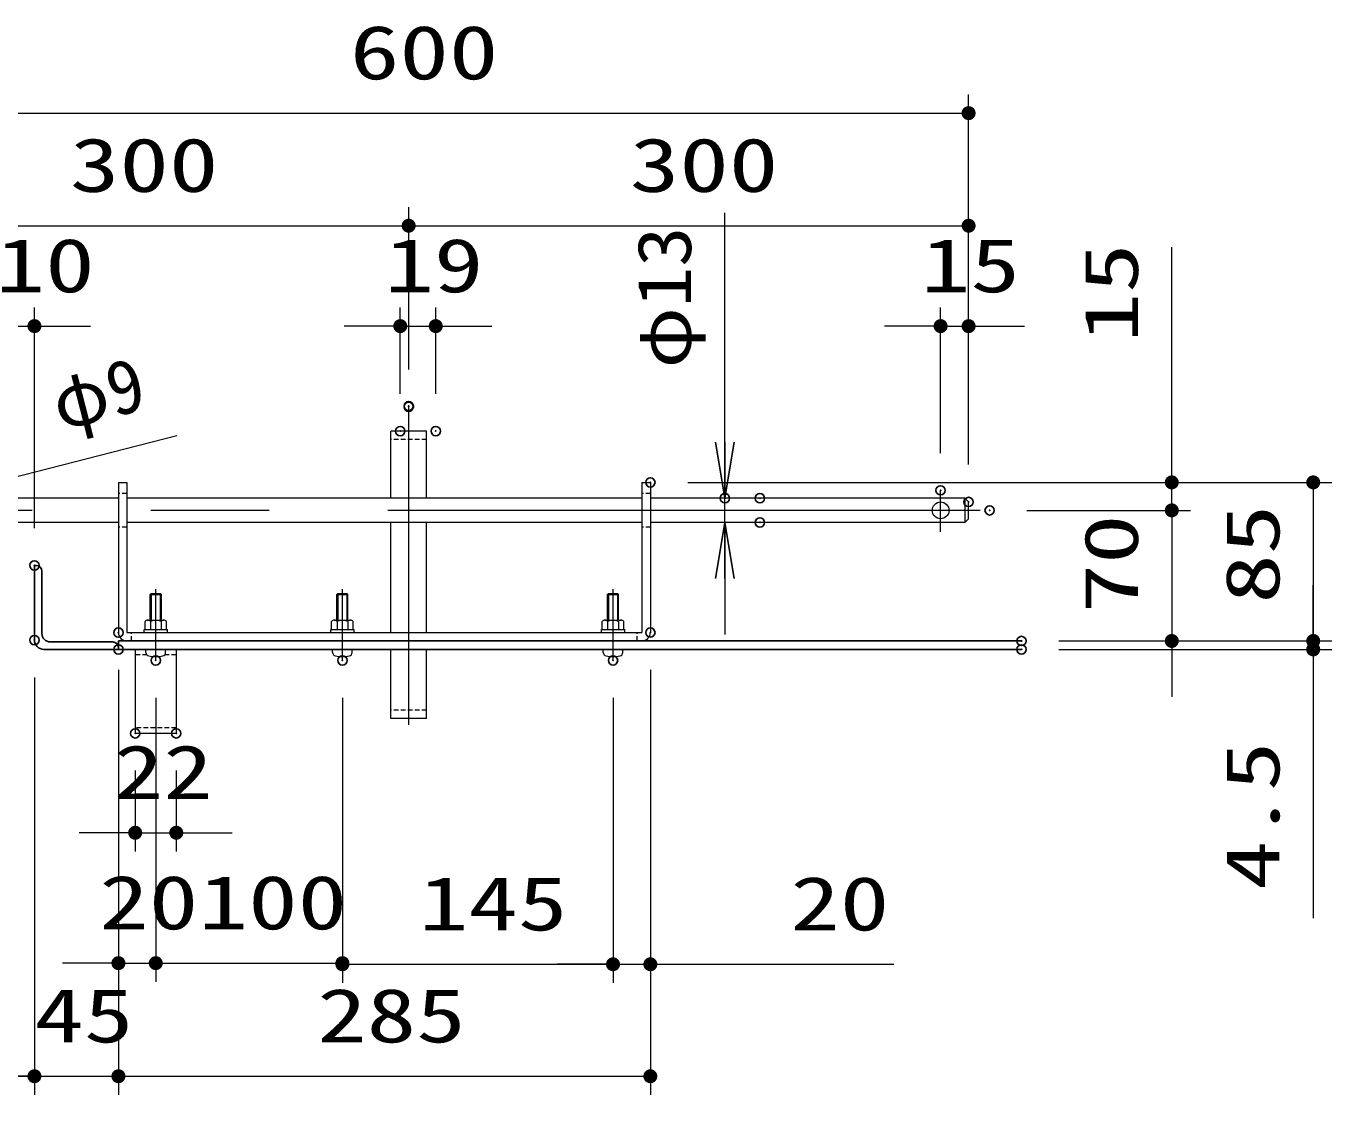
# Model space of a CAD drawing. Units: millimetres, scale not verified, with parts at other scales. Extents: x -5250 to 5250, y -3712 to 3712.
# Drawn here: x -2058 to -659, y -2554 to -1409 of the extents above; entities that cross this region are included whole.
import ezdxf
from ezdxf.enums import TextEntityAlignment as Align

# ---------------------------------------------------------------- set-up
doc = ezdxf.new("R2010")
doc.units = ezdxf.units.MM
doc.header["$LTSCALE"] = 20
doc.header["$PDMODE"] = 32
doc.header["$PDSIZE"] = 10
doc.linetypes.add('USER2', pattern=[0.375, 0.25, -0.125])
doc.linetypes.add('USER3', pattern=[50.8, 31.75, -6.35, 6.35, -6.35])
for name, color, linetype, lineweight in [('0-4_D-BMK', 2, 'Continuous', 13), ('0-5_D-STR1', 1, 'Continuous', 25), ('0-6_D-STR-DIM', 7, 'Continuous', 13), ('0-7_0', 7, 'Continuous', 25), ('0-9_D-STR3', 3, 'Continuous', 13)]:
    doc.layers.add(name, color=color, linetype=linetype, lineweight=lineweight)
doc.layers.add('0-8_Defpoints', color=7, linetype='Continuous')
doc.styles.add('ＭＳ ゴシック', font='')
doc.styles.get('ＭＳ ゴシック').set_extended_font_data('MS Gothic')

# ---------------------------------------------------------------- blocks, each defined once
blk = doc.blocks.new('_DotSmall')
at = {"layer": '0-7_0'}
for points in [[(0, 0), (-2.5, 0), (-2.48, 0.313)], [(0, 0), (-2.48, -0.313), (-2.5, 0)], [(0, 0), (-2.48, 0.313), (-2.421, 0.622)], [(0, 0), (-2.421, -0.622), (-2.48, -0.313)], [(0, 0), (-2.421, 0.622), (-2.324, 0.92)], [(0, 0), (-2.324, -0.92), (-2.421, -0.622)], [(0, 0), (-2.324, 0.92), (-2.191, 1.204)], [(0, 0), (-2.191, -1.204), (-2.324, -0.92)], [(0, 0), (-2.191, 1.204), (-2.023, 1.469)], [(0, 0), (-2.023, -1.469), (-2.191, -1.204)], [(0, 0), (-2.023, 1.469), (-1.822, 1.711)], [(0, 0), (-1.822, -1.711), (-2.023, -1.469)], [(0, 0), (-1.822, 1.711), (-1.594, 1.926)], [(0, 0), (-1.594, -1.926), (-1.822, -1.711)], [(0, 0), (-1.594, 1.926), (-1.34, 2.111)], [(0, 0), (-1.34, -2.111), (-1.594, -1.926)], [(0, 0), (-1.34, 2.111), (-1.064, 2.262)], [(0, 0), (-1.064, -2.262), (-1.34, -2.111)], [(0, 0), (-1.064, 2.262), (-0.773, 2.378)], [(0, 0), (-0.773, -2.378), (-1.064, -2.262)], [(0, 0), (-0.773, 2.378), (-0.468, 2.456)], [(0, 0), (-0.468, -2.456), (-0.773, -2.378)], [(0, 0), (-0.468, 2.456), (-0.157, 2.495)], [(0, 0), (-0.157, -2.495), (-0.468, -2.456)], [(0, 0), (-0.157, 2.495), (0.157, 2.495)], [(0, 0), (0.157, -2.495), (-0.157, -2.495)], [(0, 0), (0.157, 2.495), (0.468, 2.456)], [(0, 0), (0.468, 2.456), (0.773, 2.378)], [(0, 0), (0.773, 2.378), (1.064, 2.262)], [(0, 0), (1.064, 2.262), (1.34, 2.111)], [(0, 0), (1.34, 2.111), (1.594, 1.926)], [(0, 0), (1.594, 1.926), (1.822, 1.711)], [(0, 0), (1.822, 1.711), (2.023, 1.469)], [(0, 0), (2.023, 1.469), (2.191, 1.204)], [(0, 0), (2.191, 1.204), (2.324, 0.92)], [(0, 0), (2.324, 0.92), (2.421, 0.622)], [(0, 0), (2.421, 0.622), (2.48, 0.313)], [(0, 0), (2.48, 0.313), (2.5, 0)], [(0, 0), (0.468, -2.456), (0.157, -2.495)], [(0, 0), (0.773, -2.378), (0.468, -2.456)], [(0, 0), (1.064, -2.262), (0.773, -2.378)], [(0, 0), (1.34, -2.111), (1.064, -2.262)], [(0, 0), (1.594, -1.926), (1.34, -2.111)], [(0, 0), (1.822, -1.711), (1.594, -1.926)], [(0, 0), (2.023, -1.469), (1.822, -1.711)], [(0, 0), (2.191, -1.204), (2.023, -1.469)], [(0, 0), (2.324, -0.92), (2.191, -1.204)], [(0, 0), (2.421, -0.622), (2.324, -0.92)], [(0, 0), (2.48, -0.313), (2.421, -0.622)], [(0, 0), (2.5, 0), (2.48, -0.313)]]:
    blk.add_solid(points, dxfattribs=at)
blk = doc.blocks.new('DARROWS')
at = {"layer": '0-7_0'}
blk.add_line((0, 0), (-19.982, 0), dxfattribs=at)
blk.add_lwpolyline([(-20, -3.333), (0, 0), (-20, 3.333)], dxfattribs=at)

msp = doc.modelspace()

# ---------------------------------------------------------------- linework, layer by layer
at = {"layer": '0-4_D-BMK', "linetype": 'USER3'}
for p, q in [((-1648.38, -2157.52), (-1648.38, -1815.74)), ((-1078.38, -1950.54), (-1078.38, -1906.1)), ((-1035.84, -1927.57), (-2258.78, -1927.57)), ((-1919.41, -2088.38), (-1919.41, -2011.97)), ((-1719.41, -2088.38), (-1719.41, -2012.14)), ((-1429.41, -2088.38), (-1429.41, -2012.14))]:
    msp.add_line(p, q, dxfattribs=at)
at = {"layer": '0-5_D-STR1'}
for p, q in [((-2041.41, -1992.57), (-2041.41, -2059.57)), ((-2032.41, -2068.57), (-1965.41, -2068.57)), ((-991.69, -2067.57), (-1959.41, -2067.57)), ((-1959.41, -2076.57), (-1959.41, -2067.57)), ((-991.69, -2076.57), (-1959.41, -2076.57))]:
    msp.add_line(p, q, dxfattribs=at)
for points in [[(-2049.41, -2066.57), (-2049.41, -1986.57), (-2047.41, -1986.57)], [(-1959.41, -2074.57), (-1959.41, -2076.57), (-2039.41, -2076.57)]]:
    msp.add_lwpolyline(points, dxfattribs=at)
for centre, radius, start, end in [((-2047.41, -1992.57), 6, 0, 90), ((-2039.41, -2066.57), 10, 180, 270), ((-2032.41, -2059.57), 9, 180, 270), ((-1965.41, -2074.57), 6, 0, 90)]:
    msp.add_arc(centre, radius, start, end, dxfattribs=at)
at = {"layer": '0-6_D-STR-DIM'}
for p, q in [((-1048.38, -1878.57), (-1048.38, -1481.79)), ((-2248.38, -1501.79), (-1048.38, -1501.79)), ((-1648.38, -1776.49), (-1648.38, -1602.47)), ((-1648.38, -1775.74), (-1648.38, -1602.47)), ((-1309.53, -1854.57), (-1309.53, -1608.57)), ((-1048.38, -1878.57), (-1048.38, -1602.47)), ((-2248.38, -1622.47), (-1648.38, -1622.47)), ((-1648.38, -1622.47), (-1048.38, -1622.47)), ((-830.67, -1897.57), (-830.67, -1645.57)), ((-2049.41, -1946.57), (-2049.41, -1710.07)), ((-1657.38, -1802.57), (-1657.38, -1710.07)), ((-1619.38, -1802.57), (-1619.38, -1710.07)), ((-1078.38, -1866.1), (-1078.38, -1710.07)), ((-1048.38, -1878.57), (-1048.38, -1710.07)), ((-2069.41, -1730.07), (-2049.41, -1730.07)), ((-2049.41, -1730.07), (-1989.41, -1730.07)), ((-1657.38, -1730.07), (-1717.38, -1730.07)), ((-1657.38, -1730.07), (-1619.38, -1730.07)), ((-1619.38, -1730.07), (-1559.38, -1730.07)), ((-1078.38, -1730.07), (-1138.38, -1730.07)), ((-1078.38, -1730.07), (-1048.38, -1730.07)), ((-1048.38, -1730.07), (-988.38, -1730.07)), ((-1896.77, -1847.8), (-2141.54, -1910.46)), ((-830.67, -1927.57), (-830.67, -1867.57)), ((-1349.41, -1897.57), (-810.67, -1897.57)), ((-1349.41, -1897.57), (-659.11, -1897.57)), ((-830.67, -1927.57), (-830.67, -1897.57)), ((-679.11, -1897.57), (-679.11, -2067.57)), ((-1312.03, -1914.57), (-1349.53, -1914.57)), ((-1309.53, -1940.57), (-1309.53, -1914.57)), ((-985.84, -1927.57), (-810.67, -1927.57)), ((-985.84, -1927.57), (-810.67, -1927.57)), ((-830.67, -1927.57), (-830.67, -1987.57)), ((-830.67, -1927.57), (-830.67, -2067.57)), ((-1312.03, -1940.57), (-1349.53, -1940.57)), ((-1309.53, -2000.57), (-1309.53, -2060.57)), ((-679.11, -2067.57), (-679.11, -2007.57)), ((-951.69, -2067.57), (-810.67, -2067.57)), ((-951.69, -2067.57), (-659.11, -2067.57)), ((-951.69, -2067.57), (-659.11, -2067.57)), ((-830.67, -2067.57), (-830.67, -2127.57)), ((-679.11, -2067.57), (-679.11, -2076.57)), ((-951.69, -2076.57), (-659.11, -2076.57)), ((-679.11, -2076.57), (-679.11, -2364.57)), ((-1959.41, -2098.57), (-1959.41, -2554.11)), ((-1959.41, -2098.57), (-1959.41, -2432.89)), ((-1389.41, -2098.57), (-1389.41, -2554.11)), ((-1389.41, -2098.57), (-1389.41, -2434.1)), ((-2049.41, -2106.57), (-2049.41, -2554.11)), ((-1959.41, -2116.57), (-1959.41, -2554.11)), ((-1919.41, -2128.38), (-1919.41, -2432.89)), ((-1919.41, -2128.38), (-1919.41, -2432.89)), ((-1719.41, -2128.38), (-1719.41, -2432.89)), ((-1719.41, -2128.38), (-1719.41, -2434.1)), ((-1429.41, -2128.38), (-1429.41, -2434.1)), ((-1429.41, -2128.38), (-1429.41, -2434.1)), ((-1941.41, -2206.57), (-1941.41, -2293.13)), ((-1897.41, -2206.57), (-1897.41, -2293.13)), ((-1941.41, -2273.13), (-2001.41, -2273.13)), ((-1941.41, -2273.13), (-1897.41, -2273.13)), ((-1897.41, -2273.13), (-1837.41, -2273.13)), ((-1959.41, -2412.89), (-2019.41, -2412.89)), ((-1959.41, -2412.89), (-1919.41, -2412.89)), ((-1919.41, -2412.89), (-1859.41, -2412.89)), ((-1919.41, -2412.89), (-1719.41, -2412.89)), ((-1719.41, -2414.1), (-1429.41, -2414.1)), ((-1429.41, -2414.1), (-1489.41, -2414.1)), ((-1429.41, -2414.1), (-1389.41, -2414.1)), ((-1389.41, -2414.1), (-1128.41, -2414.1)), ((-2049.41, -2534.11), (-2109.41, -2534.11)), ((-2069.5, -2534.11), (-2009.5, -2534.11)), ((-2049.41, -2534.11), (-1959.41, -2534.11)), ((-1959.41, -2534.11), (-1899.41, -2534.11)), ((-1959.41, -2534.11), (-1389.41, -2534.11))]:
    msp.add_line(p, q, dxfattribs=at)
at = {"layer": '0-8_Defpoints'}
for p in [(-1048.38, -1501.79), (-1648.38, -1622.47), (-1048.38, -1622.47), (-2049.41, -1730.07), (-1619.38, -1730.07), (-1048.38, -1730.07), (-1648.38, -1815.74), (-1648.38, -1816.49), (-1657.38, -1842.57), (-1619.38, -1842.57), (-1389.41, -1897.57), (-1078.38, -1906.1), (-1309.53, -1914.57), (-1272.03, -1914.57), (-1048.38, -1918.57), (-1025.84, -1927.57), (-830.67, -1927.57), (-1272.03, -1940.57), (-2049.41, -1986.57), (-1959.41, -2058.57), (-1389.41, -2058.57), (-2049.41, -2066.57), (-991.69, -2067.57), (-830.67, -2067.57), (-679.11, -2067.57), (-1959.41, -2076.57), (-1919.41, -2088.38), (-1719.41, -2088.38), (-1429.41, -2088.38), (-991.69, -2076.57), (-679.11, -2076.57), (-1941.41, -2166.57), (-1897.41, -2166.57), (-1897.41, -2273.13), (-1919.41, -2412.89), (-1719.41, -2412.89), (-1429.41, -2414.1), (-1389.41, -2414.1), (-1959.41, -2534.11), (-1389.41, -2534.11)]:
    msp.add_point(p, dxfattribs=at)
at = {"layer": '0-9_D-STR3'}
for p, q in [((-1629.38, -1842.57), (-1667.38, -1842.57)), ((-1667.38, -1914.57), (-1667.38, -1842.57)), ((-1629.38, -1914.57), (-1629.38, -1842.57)), ((-1959.41, -1897.57), (-1959.41, -2058.57)), ((-1959.41, -1897.57), (-1950.41, -1897.57)), ((-1950.41, -1897.57), (-1950.41, -2058.57)), ((-1398.41, -1897.57), (-1398.41, -2058.57)), ((-1398.41, -1897.57), (-1389.41, -1897.57)), ((-1389.41, -1897.57), (-1389.41, -2058.57)), ((-1959.41, -1914.57), (-2159.41, -1914.57)), ((-1398.41, -1914.57), (-1950.41, -1914.57)), ((-1052.38, -1914.57), (-1389.41, -1914.57)), ((-1048.38, -1936.57), (-1048.38, -1918.57)), ((-1959.41, -1940.57), (-2159.41, -1940.57)), ((-1398.41, -1940.57), (-1950.41, -1940.57)), ((-1667.38, -2058.57), (-1667.38, -1940.57)), ((-1629.38, -2058.57), (-1629.38, -1940.57)), ((-1052.38, -1940.57), (-1389.41, -1940.57)), ((-1052.38, -1940.57), (-1048.38, -1936.57)), ((-1925.41, -2017.77), (-1924.21, -2016.57)), ((-1925.41, -2045.37), (-1925.41, -2017.77)), ((-1925.41, -2017.77), (-1913.41, -2017.77)), ((-1924.21, -2016.57), (-1924.21, -2045.37)), ((-1924.21, -2016.57), (-1914.61, -2016.57)), ((-1914.61, -2016.57), (-1914.61, -2045.37)), ((-1914.61, -2016.57), (-1913.41, -2017.77)), ((-1913.41, -2045.37), (-1913.41, -2017.77)), ((-1725.41, -2017.77), (-1724.21, -2016.57)), ((-1725.41, -2045.37), (-1725.41, -2017.77)), ((-1725.41, -2017.77), (-1713.41, -2017.77)), ((-1724.21, -2016.57), (-1724.21, -2045.37)), ((-1724.21, -2016.57), (-1714.61, -2016.57)), ((-1714.61, -2016.57), (-1714.61, -2045.37)), ((-1714.61, -2016.57), (-1713.41, -2017.77)), ((-1713.41, -2045.37), (-1713.41, -2017.77)), ((-1435.41, -2017.77), (-1434.21, -2016.57)), ((-1435.41, -2045.37), (-1435.41, -2017.77)), ((-1435.41, -2017.77), (-1423.41, -2017.77)), ((-1434.21, -2016.57), (-1434.21, -2045.37)), ((-1434.21, -2016.57), (-1424.61, -2016.57)), ((-1424.61, -2016.57), (-1424.61, -2045.37)), ((-1424.61, -2016.57), (-1423.41, -2017.77)), ((-1423.41, -2045.37), (-1423.41, -2017.77)), ((-1931.91, -2055.37), (-1906.91, -2055.37)), ((-1931.91, -2058.57), (-1931.91, -2055.37)), ((-1930.91, -2055.37), (-1930.91, -2046.57)), ((-1928.25, -2045.37), (-1910.66, -2045.37)), ((-1925.16, -2046.57), (-1925.16, -2055.37)), ((-1913.66, -2046.57), (-1913.66, -2055.37)), ((-1907.91, -2055.37), (-1907.91, -2046.57)), ((-1906.91, -2058.57), (-1906.91, -2055.37)), ((-1731.91, -2055.37), (-1706.91, -2055.37)), ((-1731.91, -2058.57), (-1731.91, -2055.37)), ((-1730.91, -2055.37), (-1730.91, -2046.57)), ((-1728.25, -2045.37), (-1710.66, -2045.37)), ((-1725.16, -2046.57), (-1725.16, -2055.37)), ((-1713.66, -2046.57), (-1713.66, -2055.37)), ((-1707.91, -2055.37), (-1707.91, -2046.57)), ((-1706.91, -2058.57), (-1706.91, -2055.37)), ((-1441.91, -2055.37), (-1416.91, -2055.37)), ((-1441.91, -2058.57), (-1441.91, -2055.37)), ((-1440.91, -2055.37), (-1440.91, -2046.57)), ((-1438.25, -2045.37), (-1420.66, -2045.37)), ((-1435.16, -2046.57), (-1435.16, -2055.37)), ((-1423.66, -2046.57), (-1423.66, -2055.37)), ((-1417.91, -2055.37), (-1417.91, -2046.57)), ((-1416.91, -2058.57), (-1416.91, -2055.37)), ((-1950.41, -2058.57), (-1398.41, -2058.57)), ((-1950.41, -2067.57), (-1398.41, -2067.57)), ((-1941.41, -2076.57), (-1941.41, -2166.57)), ((-1929.91, -2079.86), (-1929.91, -2076.57)), ((-1908.91, -2079.86), (-1908.91, -2076.57)), ((-1729.91, -2079.86), (-1729.91, -2076.57)), ((-1708.91, -2079.86), (-1708.91, -2076.57)), ((-1667.38, -2150.57), (-1667.38, -2076.57)), ((-1629.38, -2150.57), (-1629.38, -2076.57)), ((-1439.91, -2079.86), (-1439.91, -2076.57)), ((-1418.91, -2079.86), (-1418.91, -2076.57)), ((-1629.38, -2150.57), (-1667.38, -2150.57))]:
    msp.add_line(p, q, dxfattribs=at)
at = {"layer": '0-9_D-STR3', "linetype": 'USER2'}
for p, q in [((-1629.38, -1851.57), (-1667.38, -1851.57)), ((-1950.41, -1909.57), (-1959.41, -1909.57)), ((-1389.41, -1909.57), (-1398.41, -1909.57)), ((-1950.41, -1945.57), (-1959.41, -1945.57)), ((-1389.41, -1945.57), (-1398.41, -1945.57)), ((-1945.41, -2067.57), (-1945.41, -2058.57)), ((-1403.41, -2067.57), (-1403.41, -2058.57)), ((-1928.78, -2082.57), (-1941.41, -2082.57)), ((-1897.41, -2082.57), (-1910.05, -2082.57)), ((-1629.38, -2141.57), (-1667.38, -2141.57)), ((-1897.41, -2160.57), (-1941.41, -2160.57))]:
    msp.add_line(p, q, dxfattribs=at)
at = {"layer": '0-9_D-STR3'}
for points in [[(-1048.38, -1918.57), (-1052.38, -1914.57), (-1052.38, -1940.57)], [(-1897.41, -2076.57), (-1897.41, -2166.57), (-1941.41, -2166.57)]]:
    msp.add_lwpolyline(points, dxfattribs=at)
msp.add_circle((-1078.38, -1927.57), 9, dxfattribs=at)
for centre, radius, start, end in [((-1928.04, -2049.39), 4.03, 44.49916, 135.50084), ((-1919.41, -2059.74), 14.38, 66.42363, 113.57637), ((-1910.79, -2049.4), 4.04, 44.61546, 135.38454), ((-1728.04, -2049.39), 4.03, 44.49916, 135.50084), ((-1719.41, -2059.74), 14.38, 66.42363, 113.57637), ((-1710.79, -2049.4), 4.04, 44.61546, 135.38454), ((-1438.04, -2049.39), 4.03, 44.49916, 135.50084), ((-1429.41, -2059.74), 14.38, 66.42363, 113.57637), ((-1420.79, -2049.4), 4.04, 44.61546, 135.38454), ((-1950.41, -2058.57), 9, 180, 270), ((-1398.41, -2058.57), 9, 270, 0), ((-1926.11, -2079.86), 3.8, 180, 257.91427), ((-1919.41, -2048.57), 35.8, 257.91427, 282.08573), ((-1912.71, -2079.86), 3.8, 282.08573, 0), ((-1726.11, -2079.86), 3.8, 180, 257.91427), ((-1719.41, -2048.57), 35.8, 257.91427, 282.08573), ((-1712.71, -2079.86), 3.8, 282.08573, 0), ((-1436.11, -2079.86), 3.8, 180, 257.91427), ((-1429.41, -2048.57), 35.8, 257.91427, 282.08573), ((-1422.71, -2079.86), 3.8, 282.08573, 0)]:
    msp.add_arc(centre, radius, start, end, dxfattribs=at)

# ---------------------------------------------------------------- block references
at = {"layer": '0-6_D-STR-DIM', "xscale": 3, "yscale": 3}
for p in [(-1048.38, -1501.79), (-1648.38, -1622.47), (-1048.38, -1622.47), (-1657.38, -1730.07), (-1078.38, -1730.07), (-1941.41, -2273.13), (-1959.41, -2412.89), (-1719.41, -2412.89), (-1429.41, -2414.1), (-1429.41, -2414.1), (-2049.41, -2534.11), (-1389.41, -2534.11)]:
    msp.add_blockref('_DotSmall', p, dxfattribs=at)
for name, p, rotation in [('_DotSmall', (-1648.38, -1622.47), 180), ('_DotSmall', (-2049.41, -1730.07), 180), ('_DotSmall', (-1619.38, -1730.07), 180), ('_DotSmall', (-1048.38, -1730.07), 180), ('DARROWS', (-1309.53, -1914.57), 270), ('_DotSmall', (-830.67, -1897.57), 270), ('_DotSmall', (-679.11, -1897.57), 90), ('_DotSmall', (-830.67, -1927.57), 90), ('_DotSmall', (-830.67, -1927.57), 270), ('DARROWS', (-1309.53, -1940.57), 90), ('_DotSmall', (-830.67, -2067.57), 90), ('_DotSmall', (-679.11, -2067.57), 270), ('_DotSmall', (-679.11, -2067.57), 270), ('_DotSmall', (-679.11, -2076.57), 90), ('_DotSmall', (-1897.41, -2273.13), 180), ('_DotSmall', (-1919.41, -2412.89), 180), ('_DotSmall', (-1919.41, -2412.89), 180), ('_DotSmall', (-1719.41, -2414.1), 180), ('_DotSmall', (-1389.41, -2414.1), 180), ('_DotSmall', (-1959.41, -2534.11), 180), ('_DotSmall', (-1959.41, -2534.11), 180)]:
    msp.add_blockref(name, p, dxfattribs=dict(at, rotation=rotation))

# ---------------------------------------------------------------- texts
at = {"layer": '0-6_D-STR-DIM', "style": 'ＭＳ ゴシック', "width": 1.35}
for s, p in [('600', (-1711.38, -1482.9)), ('300', (-2011.38, -1603.57)), ('300', (-1411.38, -1603.57)), ('10', (-2090.91, -1711.17)), ('19', (-1674.38, -1711.17)), ('15', (-1099.38, -1711.17)), ('22', (-1964.41, -2254.23)), ('20', (-1979.91, -2393.99)), ('100', (-1873.41, -2393.99)), ('145', (-1637.41, -2395.2)), ('20', (-1239.41, -2395.2)), ('45', (-2049.41, -2515.21)), ('285', (-1746.41, -2515.21))]:
    msp.add_text(s, height=57.77, dxfattribs=at).set_placement(p, align=Align.BOTTOM_LEFT)
at = {"layer": '0-6_D-STR-DIM', "style": 'ＭＳ ゴシック'}
for s, height, width, p in [('φ13', 57.73, 1.1, (-1328.43, -1775.37)), ('15', 57.77, 1.35, (-849.56, -1747.57)), ('85', 57.77, 1.35, (-698.01, -2027.57)), ('70', 57.77, 1.35, (-849.56, -2038.07)), ('4.5', 57.77, 1.35, (-698.01, -2334.57))]:
    msp.add_text(s, height=height, rotation=90, dxfattribs=dict(at, width=width)).set_placement(p, align=Align.BOTTOM_LEFT)
msp.add_text('φ9', height=57.73, rotation=14.359, dxfattribs=at).set_placement((-2017.71, -1859.25), align=Align.BOTTOM_LEFT)

doc.saveas('drawing.dxf')
